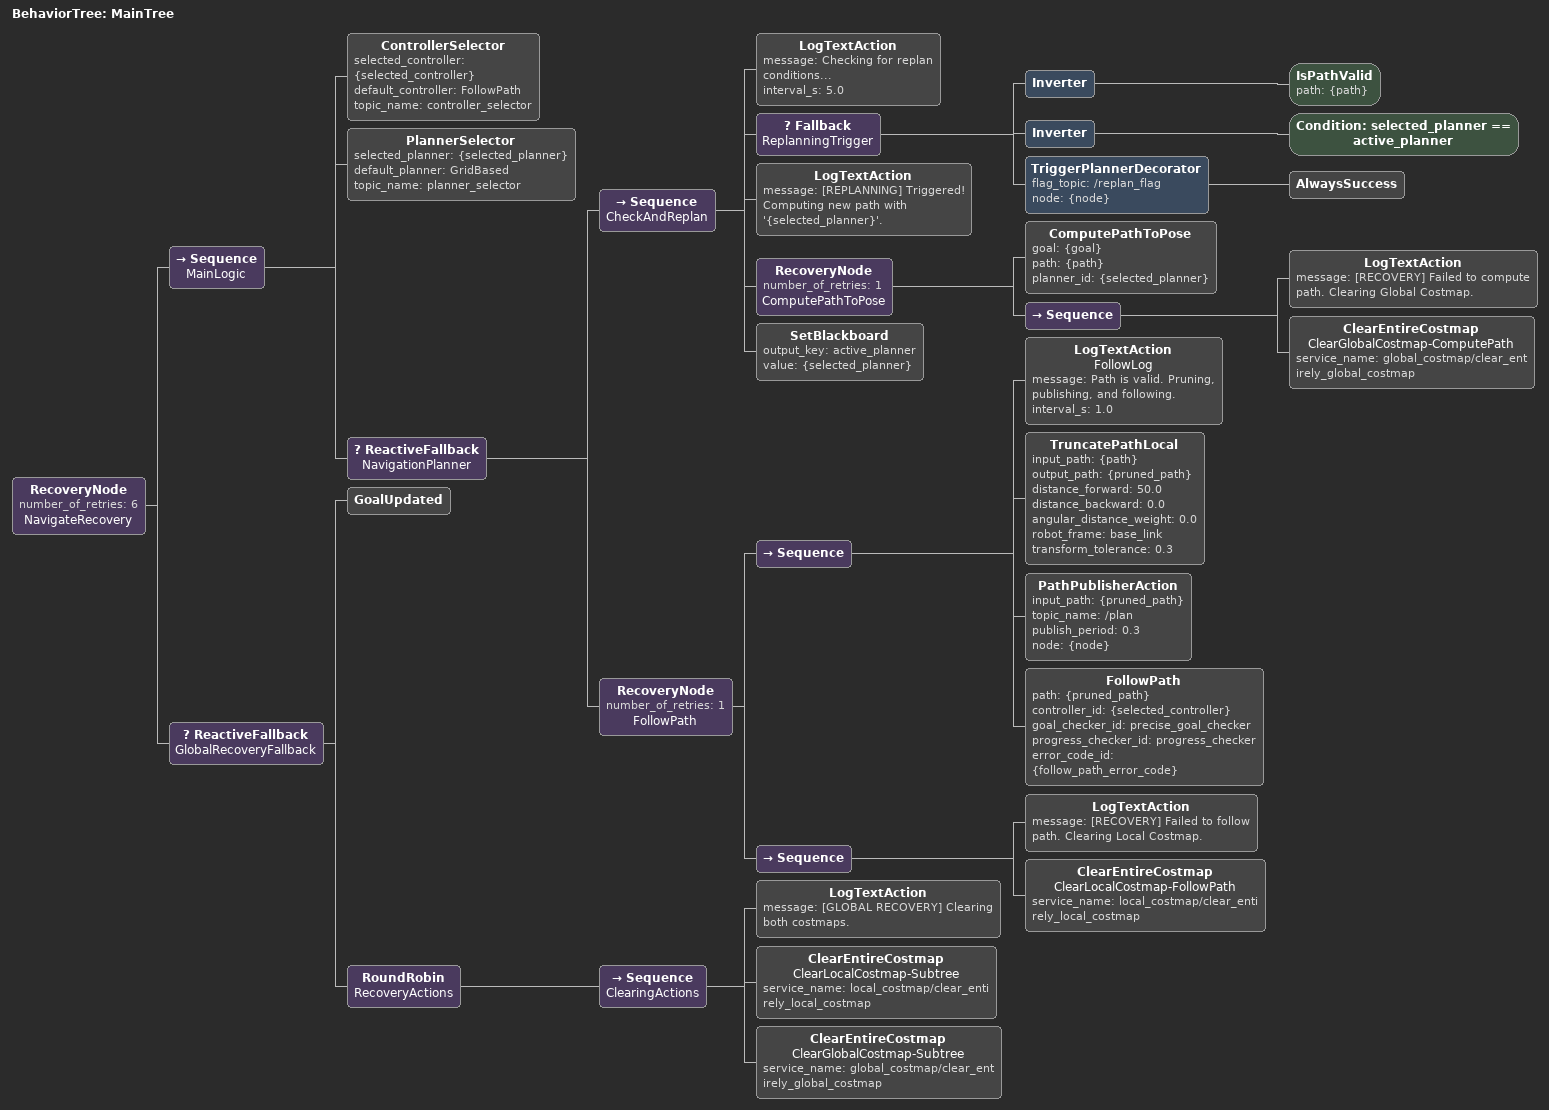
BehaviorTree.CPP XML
<root BTCPP_format="4" main_tree_to_execute="MainTree">
    <BehaviorTree ID="MainTree">
      <RecoveryNode number_of_retries="6" name="NavigateRecovery">

        <Sequence name="MainLogic">
          <ControllerSelector selected_controller="{selected_controller}" default_controller="FollowPath" topic_name="controller_selector"/>
          <PlannerSelector selected_planner="{selected_planner}" default_planner="GridBased" topic_name="planner_selector"/>

          <ReactiveFallback name="NavigationPlanner">

            <Sequence name="CheckAndReplan">
              <LogTextAction message="Checking for replan conditions..." interval_s="5.0"/>

              <Fallback name="ReplanningTrigger">
                <Inverter>
                  <IsPathValid path="{path}"/>
                </Inverter>
                <Inverter>
                  <Condition ID="selected_planner == active_planner" />
                </Inverter>
                <TriggerPlannerDecorator flag_topic="/replan_flag" node="{node}">
                    <AlwaysSuccess />
                </TriggerPlannerDecorator>
              </Fallback>

              <LogTextAction message="[REPLANNING] Triggered! Computing new path with '{selected_planner}'."/>
              <RecoveryNode number_of_retries="1" name="ComputePathToPose">
                <ComputePathToPose goal="{goal}" path="{path}" planner_id="{selected_planner}"/>
                <Sequence>
                    <LogTextAction message="[RECOVERY] Failed to compute path. Clearing Global Costmap."/>
                    <ClearEntireCostmap name="ClearGlobalCostmap-ComputePath" service_name="global_costmap/clear_entirely_global_costmap"/>
                </Sequence>
              </RecoveryNode>

              <SetBlackboard output_key="active_planner" value="{selected_planner}"/>
            </Sequence>

            <RecoveryNode number_of_retries="1" name="FollowPath">
              <Sequence>
                <LogTextAction name="FollowLog" message="Path is valid. Pruning, publishing, and following." interval_s="1.0" />

                <TruncatePathLocal
                  input_path="{path}"
                  output_path="{pruned_path}"
                  distance_forward="50.0"
                  distance_backward="0.0"
                  angular_distance_weight="0.0"
                  robot_frame="base_link"
                  transform_tolerance="0.3"/>

                <PathPublisherAction input_path="{pruned_path}" topic_name="/plan" publish_period="0.3" node="{node}" />

                <FollowPath path="{pruned_path}" controller_id="{selected_controller}" goal_checker_id="precise_goal_checker" progress_checker_id= "progress_checker" error_code_id="{follow_path_error_code}" />
              </Sequence>
              <Sequence>
                  <LogTextAction message="[RECOVERY] Failed to follow path. Clearing Local Costmap."/>
                  <ClearEntireCostmap name="ClearLocalCostmap-FollowPath" service_name="local_costmap/clear_entirely_local_costmap"/>
              </Sequence>
            </RecoveryNode>

          </ReactiveFallback>
        </Sequence>

        <ReactiveFallback name="GlobalRecoveryFallback">
          <GoalUpdated/>
          <RoundRobin name="RecoveryActions">
            <Sequence name="ClearingActions">
              <LogTextAction message="[GLOBAL RECOVERY] Clearing both costmaps."/>
              <ClearEntireCostmap name="ClearLocalCostmap-Subtree" service_name="local_costmap/clear_entirely_local_costmap"/>
              <ClearEntireCostmap name="ClearGlobalCostmap-Subtree" service_name="global_costmap/clear_entirely_global_costmap"/>
            </Sequence>
          </RoundRobin>
        </ReactiveFallback>

      </RecoveryNode>
    </BehaviorTree>
  </root>
